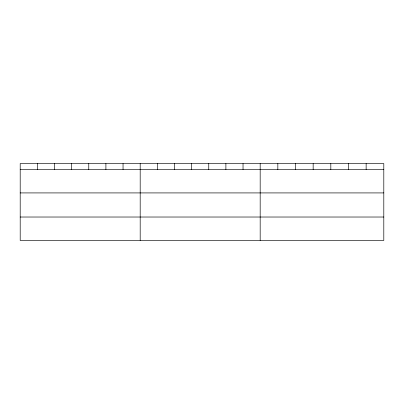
<?xml version="1.0" encoding="UTF-8"?>
<svg xmlns="http://www.w3.org/2000/svg" width="404" height="404" viewBox="0 0 404 404"><rect width="100%" height="100%" fill="white"/><g stroke="black" fill="none" stroke-linecap="round" stroke-linejoin="round"><path stroke-width="0.61" d="M383.8 192.92L383.8 163.58L20.2 163.58L20.2 240.42L383.8 240.42L383.8 192.92L20.2 192.92M20.2 169.523L383.8 169.523M20.2 217.024L383.8 217.024M366.14 163.58L366.14 169.523M348.48 163.58L348.48 169.523M330.82 163.58L330.82 169.523M313.156 163.58L313.156 169.523M295.496 163.58L295.496 169.523M277.836 163.58L277.836 169.523M260.176 163.58L260.176 240.42M243.036 163.58L243.036 169.523M225.892 163.58L225.892 169.523M208.752 163.58L208.752 169.523M191.612 163.58L191.612 169.523M174.472 163.58L174.472 169.523M157.328 163.58L157.328 169.523M140.188 163.58L140.188 240.42M123.048 163.58L123.048 169.523M105.904 163.58L105.904 169.523M88.764 163.58L88.764 169.523M71.624 163.58L71.624 169.523M54.484 163.58L54.484 169.523M37.34 163.58L37.34 169.523"/></g></svg>
